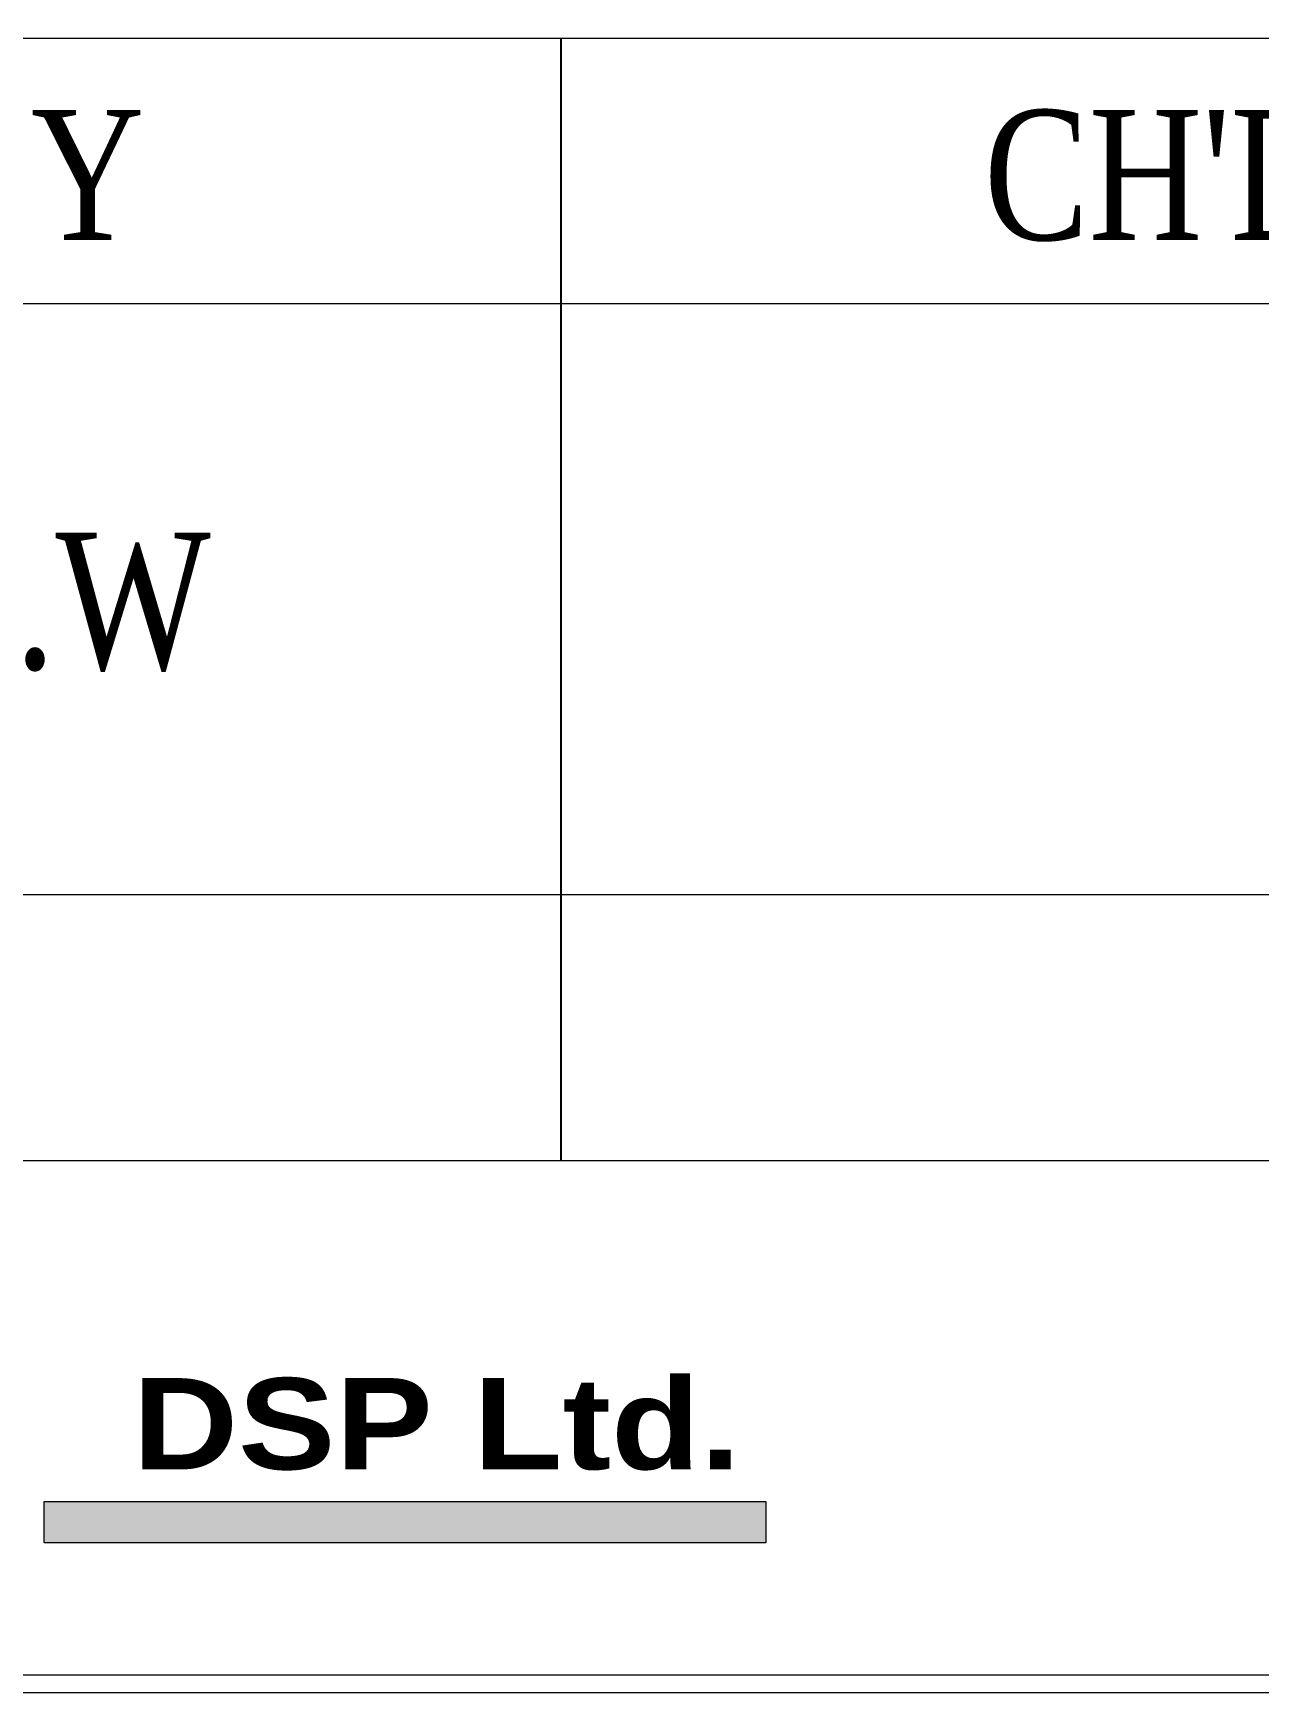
# Model space of a CAD drawing. Header units: millimetres. Extents: x 107 to 2900, y 85 to 3996.
# Drawn here: x 642.5 to 687.3, y 1340.4 to 1401 of the extents above; entities that cross this region are included whole.
import ezdxf
from ezdxf.enums import TextEntityAlignment as Align

# ---------------------------------------------------------------- set-up
doc = ezdxf.new("R2010")
doc.units = ezdxf.units.MM
for name, color, linetype in [('40', 4, 'Continuous'), ('70', 7, 'Continuous'), ('ASHADE', 7, 'Continuous')]:
    doc.layers.add(name, color=color, linetype=linetype)
doc.styles.add('SS', font='batang.ttc', dxfattribs={"width": 0.8})
doc.styles.get("Standard").update_dxf_attribs({"font": 'BareunDotumPro1.ttf'})

# ---------------------------------------------------------------- blocks, each defined once
blk = doc.blocks.new('abcde')
at = {"layer": 'ASHADE', "lineweight": 5}
blk.add_hatch(color=5, dxfattribs=at).paths.add_polyline_path([(6745.16, 94.93), (6745.16, 103.27), (6891.57, 103.27), (6891.57, 94.93)])
for p, q in [((6745.16, 94.93), (6745.16, 103.27)), ((6891.57, 103.27), (6891.57, 94.93))]:
    blk.add_line(p, q, dxfattribs=at)
at = {"layer": 'ASHADE', "color": 5, "lineweight": 5}
for p, q in [((6745.16, 103.27), (6891.57, 103.27)), ((6891.57, 94.93), (6745.16, 94.93))]:
    blk.add_line(p, q, dxfattribs=at)
at = {"layer": 'ASHADE', "lineweight": 5, "insert": (6763.1, 128.35), "char_height": 18.5261, "width": 329.6254, "attachment_point": 1}
blk.add_mtext('{\\fArial Black|b0|i0|c0|p34;DSP Ltd.}', dxfattribs=at)

msp = doc.modelspace()

# ---------------------------------------------------------------- linework, layer by layer
at = {"layer": '40', "color": 0}
msp.add_line((661.785, 1359.811), (661.785, 1400.839), dxfattribs=at)
at = {"layer": '40', "color": 0, "lineweight": 13}
for p, q in [((931.707, 1391.122), (607.801, 1391.122)), ((931.275, 1369.528), (607.801, 1369.528)), ((931.275, 1359.811), (607.801, 1359.811))]:
    msp.add_line(p, q, dxfattribs=at)
at = {"layer": '70', "color": 0, "lineweight": 13}
msp.add_line((111.146, 1400.839), (931.707, 1400.839), dxfattribs=at)
for points in [[(931.707, 1340.377), (111.146, 1340.377), (111.146, 1923.407), (931.707, 1923.407)], [(931.059, 1341.025), (111.794, 1341.025), (111.794, 1922.759), (931.059, 1922.759)]]:
    msp.add_lwpolyline(points, close=True, dxfattribs=at)

# ---------------------------------------------------------------- block references
at = {"color": 0, "xscale": 0.18, "yscale": 0.18, "zscale": 0.18}
msp.add_blockref('abcde', (-571.222, 1328.774), dxfattribs=at)

# ---------------------------------------------------------------- texts
at = {"layer": '40', "color": 0, "style": 'SS', "width": 0.8}
for s, height, p in [("DR'N BY", 4.7506, (635.278, 1393.464)), ("CH'D BY", 4.7506, (688.518, 1393.464)), ('Joung M.W', 4.9666, (634.811, 1377.795))]:
    msp.add_text(s, height=height, dxfattribs=at).set_placement(p, align=Align.CENTER)

doc.saveas('drawing.dxf')
